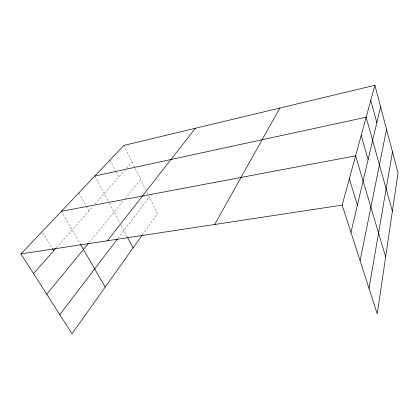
<?xml version="1.0" encoding="UTF-8"?>
<svg xmlns="http://www.w3.org/2000/svg" width="419" height="419" viewBox="0 0 419 419"><rect width="100%" height="100%" fill="white"/><g stroke="black" fill="none" stroke-linecap="round" stroke-linejoin="round"><path stroke-width="0.31" stroke-dasharray="2.1 1.57" d="M142.418 234.829L157.502 213.648L148.211 194.783M118.048 238.222L149.363 197.119M89.174 242.465L123.448 200.649M125.077 198.653L140.721 179.568M56.319 247.786L92.704 206.583M94.835 204.168L124.317 170.779M126.47 168.338L132.069 161.996M42.817 232.655L52.103 247.954M61.373 211.302L80.207 243.868M78.872 192.855L86.057 205.844M86.372 206.405L88.87 210.925M94.883 175.985L108.987 202.545M109.286 203.105L119.886 223.07M121.112 225.38L127.146 236.74M109.998 160.048L115.524 170.858M115.812 171.429L118.718 177.117M123.898 145.398L145.906 190.1M147.059 192.441L147.923 194.196"/><path stroke-width="0.63" d="M369.019 288.398L392.498 151.83M360.099 260.738L386.564 129.392M350.97 232.435L380.583 106.777M374.89 85.267L398.05 172.806L377.236 313.889L342.155 205.111L374.89 85.267L123.898 145.398L20.95 253.909L72 333.734L142.046 235.352M214.69 224.474L279.871 108.029M59.807 314.669L117.273 239.244M107.479 240.763L195.38 128.272M46.739 294.238L88.351 243.465M33.536 273.591L55.895 248.268M94.883 175.985L366.164 117.21L392.383 211.223M61.373 211.302L355.616 155.837L385.648 256.884M20.95 253.909L342.155 205.111M52.433 248.504L53.758 250.688M80.527 244.429L105.206 287.099M127.439 237.301L133.09 247.933M349.32 178.887L357.412 205.095M361.188 135.421L368.139 159.592M370.757 100.398L376.822 122.746"/></g></svg>
